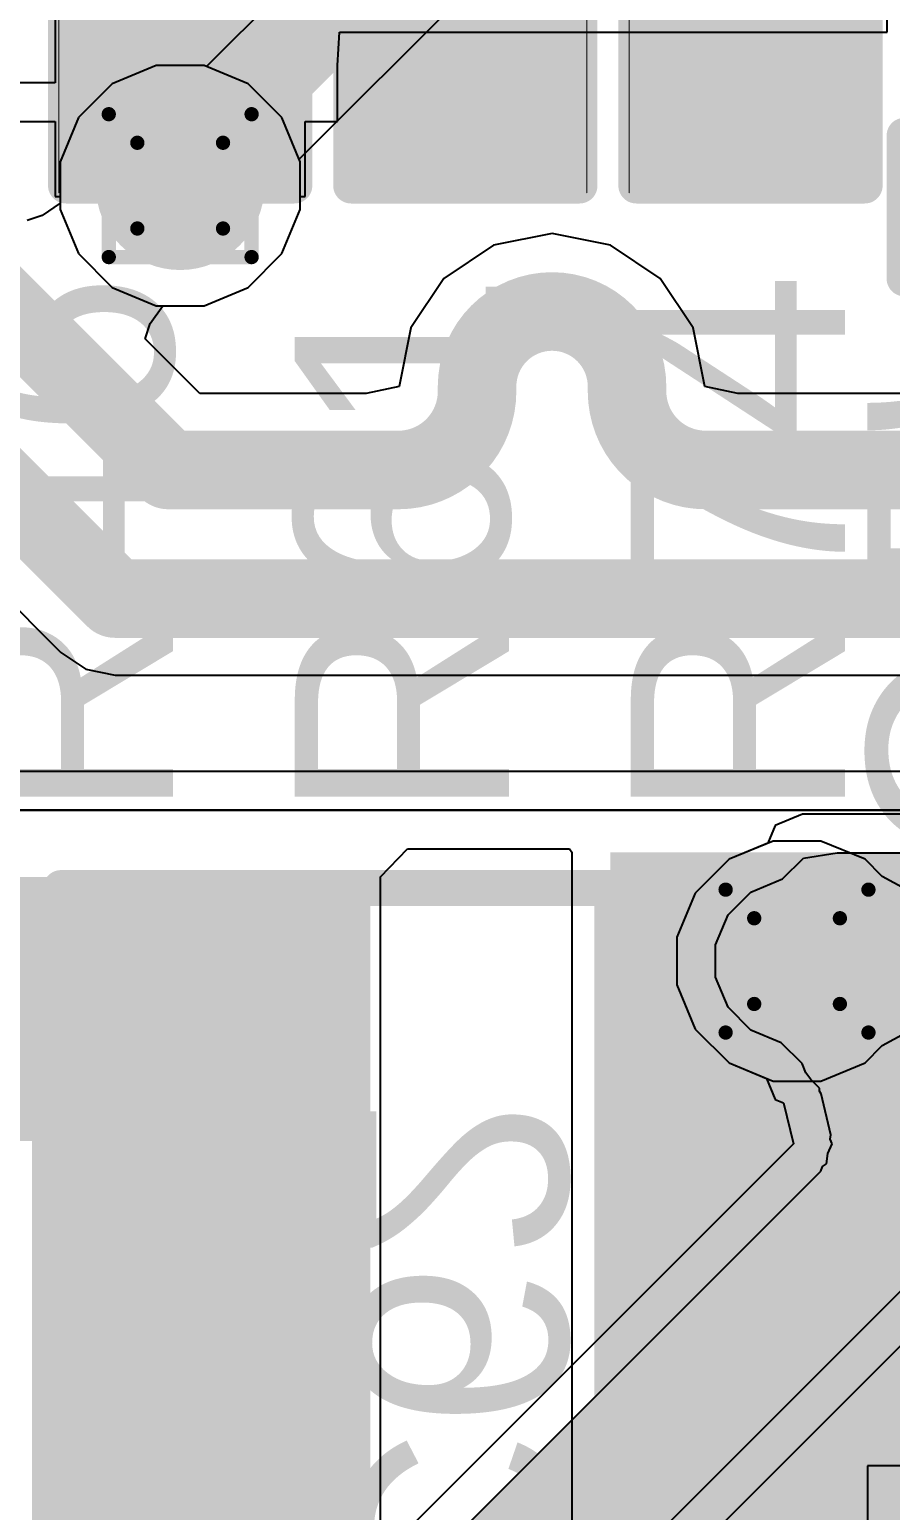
# Model space of a CAD drawing. Header units: inches. Extents: x -11 to 5433, y -4 to 5447.
# Drawn here: x 7.06 to 10.12, y 12.02 to 17.28 of the extents above; entities that cross this region are included whole.
import ezdxf

# ---------------------------------------------------------------- set-up
doc = ezdxf.new("R2010")
doc.units = ezdxf.units.IN
for name, color, linetype in [('Bottom Layer', 5, 'Continuous'), ('Bottom Overlay', 54, 'Continuous'), ('Bottom Paste', 16, 'Continuous'), ('Bottom Solder', 6, 'Continuous'), ('Drill Drawing', 1, 'Continuous'), ('Ground', 16, 'Continuous'), ('Power', 76, 'Continuous'), ('Top Layer', 1, 'Continuous'), ('Top Overlay', 2, 'Continuous'), ('Top Paste', 8, 'Continuous'), ('Top Solder', 216, 'Continuous'), ('Via Holes', 16, 'Continuous')]:
    doc.layers.add(name, color=color, linetype=linetype)
doc.styles.add('Arial', font='', dxfattribs={"height": 0.2})
doc.styles.get('Arial').set_extended_font_data('Arial')

# ---------------------------------------------------------------- blocks, each defined once
blk = doc.blocks.new('R___0402_20')
at = {"layer": 'Top Layer'}
for points in [[(-0.6985, -0.3175), (-0.6985, 0.3175), (-0.2413, 0.3175), (-0.2413, -0.3175)], [(0.2413, -0.3175), (0.2413, 0.3175), (0.6985, 0.3175), (0.6985, -0.3175)]]:
    blk.add_hatch(color=1, dxfattribs=at).paths.add_polyline_path(points)
at = {"layer": 'Top Paste'}
for points in [[(-0.6985, -0.3175), (-0.6985, 0.3175), (-0.2413, 0.3175), (-0.2413, -0.3175)], [(0.2413, -0.3175), (0.2413, 0.3175), (0.6985, 0.3175), (0.6985, -0.3175)]]:
    blk.add_hatch(color=8, dxfattribs=at).paths.add_polyline_path(points)
at = {"layer": 'Top Solder'}
for points in [[(-0.7535, -0.3725), (-0.7535, 0.3725), (-0.1863, 0.3725), (-0.1863, -0.3725)], [(0.1863, -0.3725), (0.1863, 0.3725), (0.7535, 0.3725), (0.7535, -0.3725)]]:
    blk.add_hatch(color=216, dxfattribs=at).paths.add_polyline_path(points)
at = {"layer": 'Top Overlay'}
for points in [[(0.7874, 0.4064, 0.127, 0.127, 0), (-0.7874, 0.4064, 0.127, 0.127, 0)], [(-0.7874, -0.4064, 0.127, 0.127, 0), (-0.7874, 0.4064, 0.127, 0.127, 0)], [(0.7874, -0.4064, 0.127, 0.127, 0), (0.7874, 0.4064, 0.127, 0.127, 0)], [(0.7874, -0.4064, 0.127, 0.127, 0), (-0.7874, -0.4064, 0.127, 0.127, 0)], [(0.8128, -0.4318, 0.00323, 0.00323, 0), (-0.8128, -0.4318, 0.00323, 0.00323, 0)]]:
    blk.add_lwpolyline(points, format="xyseb", dxfattribs=at)
for points in [[(-0.8191, 0.4064, 0.0635, 0.0635, 1), (-0.7556, 0.4064, 0.0635, 0.0635, 1)], [(-0.8191, 0.4064, 0.0635, 0.0635, 1), (-0.7556, 0.4064, 0.0635, 0.0635, 1)], [(0.7556, 0.4064, 0.0635, 0.0635, 1), (0.8191, 0.4064, 0.0635, 0.0635, 1)], [(0.7556, 0.4064, 0.0635, 0.0635, 1), (0.8191, 0.4064, 0.0635, 0.0635, 1)], [(-0.8191, -0.4064, 0.0635, 0.0635, 1), (-0.7556, -0.4064, 0.0635, 0.0635, 1)], [(-0.8191, -0.4064, 0.0635, 0.0635, 1), (-0.7556, -0.4064, 0.0635, 0.0635, 1)], [(0.7556, -0.4064, 0.0635, 0.0635, 1), (0.8191, -0.4064, 0.0635, 0.0635, 1)], [(0.7556, -0.4064, 0.0635, 0.0635, 1), (0.8191, -0.4064, 0.0635, 0.0635, 1)], [(-0.8136, -0.4318, 0.00161, 0.00161, 1), (-0.812, -0.4318, 0.00161, 0.00161, 1)], [(0.812, -0.4318, 0.00161, 0.00161, 1), (0.8136, -0.4318, 0.00161, 0.00161, 1)]]:
    blk.add_lwpolyline(points, format="xyseb", close=True, dxfattribs=at)
blk = doc.blocks.new('R___0402_21')
at = {"layer": 'Top Layer'}
for points in [[(-0.6985, -0.3175), (-0.6985, 0.3175), (-0.2413, 0.3175), (-0.2413, -0.3175)], [(0.2413, -0.3175), (0.2413, 0.3175), (0.6985, 0.3175), (0.6985, -0.3175)]]:
    blk.add_hatch(color=1, dxfattribs=at).paths.add_polyline_path(points)
at = {"layer": 'Top Paste'}
for points in [[(-0.6985, -0.3175), (-0.6985, 0.3175), (-0.2413, 0.3175), (-0.2413, -0.3175)], [(0.2413, -0.3175), (0.2413, 0.3175), (0.6985, 0.3175), (0.6985, -0.3175)]]:
    blk.add_hatch(color=8, dxfattribs=at).paths.add_polyline_path(points)
at = {"layer": 'Top Solder'}
for points in [[(-0.7535, -0.3725), (-0.7535, 0.3725), (-0.1863, 0.3725), (-0.1863, -0.3725)], [(0.1863, -0.3725), (0.1863, 0.3725), (0.7535, 0.3725), (0.7535, -0.3725)]]:
    blk.add_hatch(color=216, dxfattribs=at).paths.add_polyline_path(points)
at = {"layer": 'Top Overlay'}
for points in [[(-0.7874, 0.4064, 0.127, 0.127, 0), (-0.7874, -0.4064, 0.127, 0.127, 0)], [(-0.7874, 0.4064, 0.127, 0.127, 0), (0.7874, 0.4064, 0.127, 0.127, 0)], [(0.7874, 0.4064, 0.127, 0.127, 0), (0.7874, -0.4064, 0.127, 0.127, 0)], [(-0.7874, -0.4064, 0.127, 0.127, 0), (0.7874, -0.4064, 0.127, 0.127, 0)], [(-0.8128, -0.4318, 0.00323, 0.00323, 0), (0.8128, -0.4318, 0.00323, 0.00323, 0)]]:
    blk.add_lwpolyline(points, format="xyseb", dxfattribs=at)
for points in [[(-0.8191, 0.4064, 0.0635, 0.0635, 1), (-0.7556, 0.4064, 0.0635, 0.0635, 1)], [(-0.8191, 0.4064, 0.0635, 0.0635, 1), (-0.7556, 0.4064, 0.0635, 0.0635, 1)], [(0.7556, 0.4064, 0.0635, 0.0635, 1), (0.8191, 0.4064, 0.0635, 0.0635, 1)], [(0.7556, 0.4064, 0.0635, 0.0635, 1), (0.8191, 0.4064, 0.0635, 0.0635, 1)], [(-0.8191, -0.4064, 0.0635, 0.0635, 1), (-0.7556, -0.4064, 0.0635, 0.0635, 1)], [(-0.8191, -0.4064, 0.0635, 0.0635, 1), (-0.7556, -0.4064, 0.0635, 0.0635, 1)], [(0.7556, -0.4064, 0.0635, 0.0635, 1), (0.8191, -0.4064, 0.0635, 0.0635, 1)], [(0.7556, -0.4064, 0.0635, 0.0635, 1), (0.8191, -0.4064, 0.0635, 0.0635, 1)], [(-0.8136, -0.4318, 0.00161, 0.00161, 1), (-0.812, -0.4318, 0.00161, 0.00161, 1)], [(0.812, -0.4318, 0.00161, 0.00161, 1), (0.8136, -0.4318, 0.00161, 0.00161, 1)]]:
    blk.add_lwpolyline(points, format="xyseb", close=True, dxfattribs=at)
blk = doc.blocks.new('R___0402_22')
at = {"layer": 'Top Layer'}
for points in [[(-0.6985, -0.3175), (-0.6985, 0.3175), (-0.2413, 0.3175), (-0.2413, -0.3175)], [(0.2413, -0.3175), (0.2413, 0.3175), (0.6985, 0.3175), (0.6985, -0.3175)]]:
    blk.add_hatch(color=1, dxfattribs=at).paths.add_polyline_path(points)
at = {"layer": 'Top Paste'}
for points in [[(-0.6985, -0.3175), (-0.6985, 0.3175), (-0.2413, 0.3175), (-0.2413, -0.3175)], [(0.2413, -0.3175), (0.2413, 0.3175), (0.6985, 0.3175), (0.6985, -0.3175)]]:
    blk.add_hatch(color=8, dxfattribs=at).paths.add_polyline_path(points)
at = {"layer": 'Top Solder'}
for points in [[(-0.7535, -0.3725), (-0.7535, 0.3725), (-0.1863, 0.3725), (-0.1863, -0.3725)], [(0.1863, -0.3725), (0.1863, 0.3725), (0.7535, 0.3725), (0.7535, -0.3725)]]:
    blk.add_hatch(color=216, dxfattribs=at).paths.add_polyline_path(points)
at = {"layer": 'Top Overlay'}
for points in [[(-0.7874, -0.4064, 0.127, 0.127, 0), (-0.7874, 0.4064, 0.127, 0.127, 0)], [(0.7874, 0.4064, 0.127, 0.127, 0), (-0.7874, 0.4064, 0.127, 0.127, 0)], [(0.7874, -0.4064, 0.127, 0.127, 0), (0.7874, 0.4064, 0.127, 0.127, 0)], [(0.7874, -0.4064, 0.127, 0.127, 0), (-0.7874, -0.4064, 0.127, 0.127, 0)], [(0.8128, -0.4318, 0.00323, 0.00323, 0), (-0.8128, -0.4318, 0.00323, 0.00323, 0)]]:
    blk.add_lwpolyline(points, format="xyseb", dxfattribs=at)
for points in [[(-0.8191, 0.4064, 0.0635, 0.0635, 1), (-0.7556, 0.4064, 0.0635, 0.0635, 1)], [(-0.8191, 0.4064, 0.0635, 0.0635, 1), (-0.7556, 0.4064, 0.0635, 0.0635, 1)], [(0.7556, 0.4064, 0.0635, 0.0635, 1), (0.8191, 0.4064, 0.0635, 0.0635, 1)], [(0.7556, 0.4064, 0.0635, 0.0635, 1), (0.8191, 0.4064, 0.0635, 0.0635, 1)], [(-0.8191, -0.4064, 0.0635, 0.0635, 1), (-0.7556, -0.4064, 0.0635, 0.0635, 1)], [(-0.8191, -0.4064, 0.0635, 0.0635, 1), (-0.7556, -0.4064, 0.0635, 0.0635, 1)], [(0.7556, -0.4064, 0.0635, 0.0635, 1), (0.8191, -0.4064, 0.0635, 0.0635, 1)], [(0.7556, -0.4064, 0.0635, 0.0635, 1), (0.8191, -0.4064, 0.0635, 0.0635, 1)], [(-0.8136, -0.4318, 0.00161, 0.00161, 1), (-0.812, -0.4318, 0.00161, 0.00161, 1)], [(0.812, -0.4318, 0.00161, 0.00161, 1), (0.8136, -0.4318, 0.00161, 0.00161, 1)]]:
    blk.add_lwpolyline(points, format="xyseb", close=True, dxfattribs=at)
blk = doc.blocks.new('VLS3012HBX_3R3M_150')
at = {"layer": 'Top Layer'}
for points in [[(-1.5, 1.7), (-0.5, 1.7), (-0.5, -1.7), (-1.5, -1.7)], [(0.5, 1.7), (1.5, 1.7), (1.5, -1.7), (0.5, -1.7)]]:
    blk.add_hatch(color=1, dxfattribs=at).paths.add_polyline_path(points)
at = {"layer": 'Top Paste'}
for points in [[(-1.5, 1.7), (-0.5, 1.7), (-0.5, -1.7), (-1.5, -1.7)], [(0.5, 1.7), (1.5, 1.7), (1.5, -1.7), (0.5, -1.7)]]:
    blk.add_hatch(color=8, dxfattribs=at).paths.add_polyline_path(points)
at = {"layer": 'Top Solder'}
for points in [[(-1.6016, 1.8016), (-0.3984, 1.8016), (-0.3984, -1.8016), (-1.6016, -1.8016)], [(0.3984, 1.8016), (1.6016, 1.8016), (1.6016, -1.8016), (0.3984, -1.8016)]]:
    blk.add_hatch(color=216, dxfattribs=at).paths.add_polyline_path(points)
at = {"layer": 'Top Overlay'}
for points in [[(-1.4986, 1.8542, 0.127, 0.127, 0), (1.4732, 1.8542, 0.127, 0.127, 0)], [(-1.4986, -1.8542, 0.127, 0.127, 0), (1.4732, -1.8542, 0.127, 0.127, 0)]]:
    blk.add_lwpolyline(points, format="xyseb", dxfattribs=at)
for points in [[(-1.5304, 1.8542, 0.0635, 0.0635, 1), (-1.4668, 1.8542, 0.0635, 0.0635, 1)], [(1.4414, 1.8542, 0.0635, 0.0635, 1), (1.505, 1.8542, 0.0635, 0.0635, 1)], [(-1.5304, -1.8542, 0.0635, 0.0635, 1), (-1.4668, -1.8542, 0.0635, 0.0635, 1)], [(1.4414, -1.8542, 0.0635, 0.0635, 1), (1.505, -1.8542, 0.0635, 0.0635, 1)]]:
    blk.add_lwpolyline(points, format="xyseb", close=True, dxfattribs=at)
blk = doc.blocks.new('C___0402_B_216')
at = {"layer": 'Bottom Layer'}
for points in [[(-0.2413, 0.3175), (-0.2413, -0.3175), (-0.6985, -0.3175), (-0.6985, 0.3175)], [(0.6985, 0.3175), (0.6985, -0.3175), (0.2413, -0.3175), (0.2413, 0.3175)]]:
    blk.add_hatch(color=5, dxfattribs=at).paths.add_polyline_path(points)
at = {"layer": 'Bottom Paste'}
for points in [[(-0.2413, 0.3175), (-0.2413, -0.3175), (-0.6985, -0.3175), (-0.6985, 0.3175)], [(0.6985, 0.3175), (0.6985, -0.3175), (0.2413, -0.3175), (0.2413, 0.3175)]]:
    blk.add_hatch(color=16, dxfattribs=at).paths.add_polyline_path(points)
at = {"layer": 'Bottom Solder'}
for points in [[(-0.1813, 0.3775), (-0.1813, -0.3775), (-0.7585, -0.3775), (-0.7585, 0.3775)], [(0.7585, 0.3775), (0.7585, -0.3775), (0.1813, -0.3775), (0.1813, 0.3775)]]:
    blk.add_hatch(color=6, dxfattribs=at).paths.add_polyline_path(points)
at = {"layer": 'Bottom Overlay'}
for points in [[(-0.7874, 0.4064, 0.127, 0.127, 0), (-0.7874, -0.4064, 0.127, 0.127, 0)], [(-0.7874, 0.4064, 0.127, 0.127, 0), (-0.2794, 0.4064, 0.127, 0.127, 0)], [(0.2794, 0.4064, 0.127, 0.127, 0), (0.7874, 0.4064, 0.127, 0.127, 0)], [(0.7874, 0.4064, 0.127, 0.127, 0), (0.7874, -0.4064, 0.127, 0.127, 0)], [(-0.7874, -0.4064, 0.127, 0.127, 0), (-0.2794, -0.4064, 0.127, 0.127, 0)], [(0.2794, -0.4064, 0.127, 0.127, 0), (0.7874, -0.4064, 0.127, 0.127, 0)]]:
    blk.add_lwpolyline(points, format="xyseb", dxfattribs=at)
for points in [[(-0.8191, 0.4064, 0.0635, 0.0635, 1), (-0.7556, 0.4064, 0.0635, 0.0635, 1)], [(-0.8191, 0.4064, 0.0635, 0.0635, 1), (-0.7556, 0.4064, 0.0635, 0.0635, 1)], [(-0.3111, 0.4064, 0.0635, 0.0635, 1), (-0.2477, 0.4064, 0.0635, 0.0635, 1)], [(0.2477, 0.4064, 0.0635, 0.0635, 1), (0.3111, 0.4064, 0.0635, 0.0635, 1)], [(0.7556, 0.4064, 0.0635, 0.0635, 1), (0.8191, 0.4064, 0.0635, 0.0635, 1)], [(0.7556, 0.4064, 0.0635, 0.0635, 1), (0.8191, 0.4064, 0.0635, 0.0635, 1)], [(-0.8191, -0.4064, 0.0635, 0.0635, 1), (-0.7556, -0.4064, 0.0635, 0.0635, 1)], [(-0.8191, -0.4064, 0.0635, 0.0635, 1), (-0.7556, -0.4064, 0.0635, 0.0635, 1)], [(-0.3111, -0.4064, 0.0635, 0.0635, 1), (-0.2477, -0.4064, 0.0635, 0.0635, 1)], [(0.2477, -0.4064, 0.0635, 0.0635, 1), (0.3111, -0.4064, 0.0635, 0.0635, 1)], [(0.7556, -0.4064, 0.0635, 0.0635, 1), (0.8191, -0.4064, 0.0635, 0.0635, 1)], [(0.7556, -0.4064, 0.0635, 0.0635, 1), (0.8191, -0.4064, 0.0635, 0.0635, 1)]]:
    blk.add_lwpolyline(points, format="xyseb", close=True, dxfattribs=at)

msp = doc.modelspace()

# ---------------------------------------------------------------- hatches: boundary and pattern name
at = {"layer": 'Bottom Layer'}
h = msp.add_hatch(color=5, dxfattribs=at)
edge = h.paths.add_edge_path()
edge.add_arc((7.5964, 16.7262), 0.3, 0, 360)
h = msp.add_hatch(color=5, dxfattribs=at)
edge = h.paths.add_edge_path()
edge.add_arc((9.7903, 13.9691), 0.3, 0, 360)
at = {"layer": 'Ground'}
h = msp.add_hatch(color=16, dxfattribs=at)
edge = h.paths.add_edge_path()
edge.add_arc((7.5964, 16.7262), 0.3, 0, 360)
h = msp.add_hatch(color=16, dxfattribs=at)
edge = h.paths.add_edge_path()
edge.add_arc((9.7903, 13.9691), 0.3, 0, 360)
at = {"layer": 'Power'}
h = msp.add_hatch(color=76, dxfattribs=at)
edge = h.paths.add_edge_path()
edge.add_arc((7.5964, 16.7262), 0.3, 0, 360)
msp.add_hatch(color=76, dxfattribs=at).paths.add_polyline_path([(9.8093, 13.5748), (12.0781, 13.5748), (12.0781, 14.3536), (9.8093, 14.3536)])
h = msp.add_hatch(color=76, dxfattribs=at)
edge = h.paths.add_edge_path()
edge.add_arc((9.7903, 13.9691), 0.3, 0, 360)
at = {"layer": 'Top Layer'}
h = msp.add_hatch(color=1, dxfattribs=at)
edge = h.paths.add_edge_path()
edge.add_arc((7.5964, 16.7262), 0.3, 0, 360)
for points in [[(9.1268, 12.8778), (12.2047, 12.8778), (12.2047, 14.3561), (9.1268, 14.3561)], [(5.0857, 13.3293), (8.1713, 13.3293), (8.1713, 14.2686), (5.0857, 14.2686)], [(9.1268, 9.6751), (10.1713, 9.6751), (10.1713, 14.2291), (9.1268, 14.2291)], [(7.1733, 9.6751), (8.1713, 9.6751), (8.1713, 14.0749), (7.1733, 14.0749)]]:
    msp.add_hatch(color=1, dxfattribs=at).paths.add_polyline_path(points)
h = msp.add_hatch(color=1, dxfattribs=at)
edge = h.paths.add_edge_path()
edge.add_arc((9.7903, 13.9691), 0.3, 0, 360)
at = {"layer": 'Via Holes'}
h = msp.add_hatch(color=7, dxfattribs=at)
edge = h.paths.add_edge_path()
edge.add_arc((7.5964, 16.7262), 0.15, 0, 360)
h = msp.add_hatch(color=7, dxfattribs=at)
edge = h.paths.add_edge_path()
edge.add_arc((9.7903, 13.9691), 0.15, 0, 360)

# ---------------------------------------------------------------- linework, layer by layer
at = {"layer": 'Bottom Layer'}
for p, q in [((7.5115, 17.1532), (7.3545, 17.0882)), ((7.6813, 17.1532), (7.5115, 17.1532)), ((7.8383, 17.0882), (7.6813, 17.1532)), ((7.3545, 17.0882), (7.2344, 16.9681)), ((7.9584, 16.9681), (7.8383, 17.0882)), ((7.2344, 16.9681), (7.1694, 16.8112)), ((8.0234, 16.8112), (7.9584, 16.9681)), ((7.1694, 16.8112), (7.1694, 16.6641)), ((8.0234, 16.6413), (8.0234, 16.8112)), ((7.1694, 16.6641), (7.1058, 16.6199)), ((7.9584, 16.4844), (8.0234, 16.6413)), ((5.6478, 16.5904), (7.1724, 15.0658)), ((7.1058, 16.6199), (7.0521, 16.6019)), ((8.919, 16.5559), (8.7109, 16.5145)), ((9.1271, 16.5145), (8.919, 16.5559)), ((7.8383, 16.3642), (7.9584, 16.4844)), ((8.7109, 16.5145), (8.5344, 16.3966)), ((9.3035, 16.3966), (9.1271, 16.5145)), ((8.5344, 16.3966), (8.4165, 16.2202)), ((9.4214, 16.2202), (9.3035, 16.3966)), ((7.6813, 16.2992), (7.8383, 16.3642)), ((7.4901, 16.2356), (7.5343, 16.2992)), ((7.5343, 16.2992), (7.6813, 16.2992)), ((7.472, 16.1819), (7.4901, 16.2356)), ((8.4165, 16.2202), (8.3751, 16.0121)), ((9.4628, 16.0121), (9.4214, 16.2202)), ((7.6667, 15.9872), (7.472, 16.1819)), ((8.3751, 16.0121), (8.2584, 15.9872)), ((9.5795, 15.9872), (9.4628, 16.0121)), ((8.2584, 15.9872), (7.6667, 15.9872)), ((10.4872, 15.9872), (9.5795, 15.9872)), ((7.1724, 15.0658), (7.2606, 15.0069)), ((7.2606, 15.0069), (7.3647, 14.9862)), ((7.3647, 14.9862), (10.7892, 14.9862)), ((11.7239, 14.6435), (6.8689, 14.6435)), ((6.8689, 14.506), (11.8614, 14.506)), ((12.2936, 12.1741), (10.0407, 12.1741)), ((10.0407, 12.1741), (10.0407, 10.3482))]:
    msp.add_line(p, q, dxfattribs=at)
for points in [[(5.8401, 17.4293, 0.2794, 0.2794, 0), (7.5541, 15.7153, 0.2794, 0.2794, 0)], [(5.8401, 16.7827, 0.2794, 0.2794, 0), (7.3647, 15.2581, 0.2794, 0.2794, 0)], [(8.6523, 16.0121, 0.2794, 0.2794, -1), (9.1857, 16.0121, 0.2794, 0.2794, 0)], [(8.6523, 15.9947, 0.2794, 0.2794, -0.414214), (8.3729, 15.7153, 0.2794, 0.2794, 0)], [(8.6523, 15.9947, 0.2794, 0.2794, 0), (8.6523, 16.0121, 0.2794, 0.2794, 0)], [(9.1857, 15.9947, 0.2794, 0.2794, 0), (9.1857, 16.0121, 0.2794, 0.2794, 0)], [(9.4651, 15.7153, 0.2794, 0.2794, -0.414214), (9.1857, 15.9947, 0.2794, 0.2794, 0)], [(7.5541, 15.7153, 0.2794, 0.2794, 0), (8.2332, 15.7153, 0.2794, 0.2794, 0)], [(8.2332, 15.7153, 0.2794, 0.2794, 0), (8.3729, 15.7153, 0.2794, 0.2794, 0)], [(9.4651, 15.7153, 0.2794, 0.2794, 0), (9.8846, 15.7153, 0.2794, 0.2794, 0)], [(9.8846, 15.7153, 0.2794, 0.2794, 0), (10.5999, 15.7153, 0.2794, 0.2794, 0)], [(7.3647, 15.2581, 0.2794, 0.2794, 0), (10.7892, 15.2581, 0.2794, 0.2794, 0)]]:
    msp.add_lwpolyline(points, format="xyseb", dxfattribs=at)
for points in [[(8.5824, 16.0121, 0.1397, 0.1397, 1), (8.7221, 16.0121, 0.1397, 0.1397, 1)], [(8.5824, 16.0121, 0.1397, 0.1397, 1), (8.7221, 16.0121, 0.1397, 0.1397, 1)], [(8.5824, 15.9947, 0.1397, 0.1397, 1), (8.7221, 15.9947, 0.1397, 0.1397, 1)], [(8.5824, 15.9947, 0.1397, 0.1397, 1), (8.7221, 15.9947, 0.1397, 0.1397, 1)], [(9.1158, 16.0121, 0.1397, 0.1397, 1), (9.2555, 16.0121, 0.1397, 0.1397, 1)], [(9.1158, 16.0121, 0.1397, 0.1397, 1), (9.2555, 16.0121, 0.1397, 0.1397, 1)], [(9.1158, 15.9947, 0.1397, 0.1397, 1), (9.2555, 15.9947, 0.1397, 0.1397, 1)], [(9.1158, 15.9947, 0.1397, 0.1397, 1), (9.2555, 15.9947, 0.1397, 0.1397, 1)], [(7.4842, 15.7153, 0.1397, 0.1397, 1), (7.6239, 15.7153, 0.1397, 0.1397, 1)], [(7.4842, 15.7153, 0.1397, 0.1397, 1), (7.6239, 15.7153, 0.1397, 0.1397, 1)], [(8.1633, 15.7153, 0.1397, 0.1397, 1), (8.303, 15.7153, 0.1397, 0.1397, 1)], [(8.1633, 15.7153, 0.1397, 0.1397, 1), (8.303, 15.7153, 0.1397, 0.1397, 1)], [(8.303, 15.7153, 0.1397, 0.1397, 1), (8.4427, 15.7153, 0.1397, 0.1397, 1)], [(8.303, 15.7153, 0.1397, 0.1397, 1), (8.4427, 15.7153, 0.1397, 0.1397, 1)], [(9.3952, 15.7153, 0.1397, 0.1397, 1), (9.5349, 15.7153, 0.1397, 0.1397, 1)], [(9.3952, 15.7153, 0.1397, 0.1397, 1), (9.5349, 15.7153, 0.1397, 0.1397, 1)], [(9.8147, 15.7153, 0.1397, 0.1397, 1), (9.9544, 15.7153, 0.1397, 0.1397, 1)], [(9.8147, 15.7153, 0.1397, 0.1397, 1), (9.9544, 15.7153, 0.1397, 0.1397, 1)], [(7.2949, 15.2581, 0.1397, 0.1397, 1), (7.4346, 15.2581, 0.1397, 0.1397, 1)], [(7.2949, 15.2581, 0.1397, 0.1397, 1), (7.4346, 15.2581, 0.1397, 0.1397, 1)]]:
    msp.add_lwpolyline(points, format="xyseb", close=True, dxfattribs=at)
at = {"layer": 'Drill Drawing'}
for points in [[(7.3424, 16.9802, 0.0508, 0.0508, 0), (7.8504, 16.9802, 0.0508, 0.0508, 0)], [(7.3424, 16.4722, 0.0508, 0.0508, 0), (7.3424, 16.9802, 0.0508, 0.0508, 0)], [(7.8504, 16.4722, 0.0508, 0.0508, 0), (7.8504, 16.9802, 0.0508, 0.0508, 0)], [(7.444, 16.8786, 0.0508, 0.0508, 0), (7.7488, 16.8786, 0.0508, 0.0508, 0)], [(7.444, 16.5738, 0.0508, 0.0508, 0), (7.444, 16.8786, 0.0508, 0.0508, 0)], [(7.7488, 16.5738, 0.0508, 0.0508, 0), (7.7488, 16.8786, 0.0508, 0.0508, 0)], [(7.444, 16.5738, 0.0508, 0.0508, 0), (7.7488, 16.5738, 0.0508, 0.0508, 0)], [(7.3424, 16.4722, 0.0508, 0.0508, 0), (7.8504, 16.4722, 0.0508, 0.0508, 0)], [(9.5363, 14.2231, 0.0508, 0.0508, 0), (10.0443, 14.2231, 0.0508, 0.0508, 0)], [(9.5363, 13.7151, 0.0508, 0.0508, 0), (9.5363, 14.2231, 0.0508, 0.0508, 0)], [(10.0443, 13.7151, 0.0508, 0.0508, 0), (10.0443, 14.2231, 0.0508, 0.0508, 0)], [(9.6379, 14.1215, 0.0508, 0.0508, 0), (9.9427, 14.1215, 0.0508, 0.0508, 0)], [(9.6379, 13.8167, 0.0508, 0.0508, 0), (9.6379, 14.1215, 0.0508, 0.0508, 0)], [(9.9427, 13.8167, 0.0508, 0.0508, 0), (9.9427, 14.1215, 0.0508, 0.0508, 0)], [(9.6379, 13.8167, 0.0508, 0.0508, 0), (9.9427, 13.8167, 0.0508, 0.0508, 0)], [(9.5363, 13.7151, 0.0508, 0.0508, 0), (10.0443, 13.7151, 0.0508, 0.0508, 0)]]:
    msp.add_lwpolyline(points, format="xyseb", dxfattribs=at)
for points in [[(7.3297, 16.9802, 0.0254, 0.0254, 1), (7.3551, 16.9802, 0.0254, 0.0254, 1)], [(7.3297, 16.9802, 0.0254, 0.0254, 1), (7.3551, 16.9802, 0.0254, 0.0254, 1)], [(7.8377, 16.9802, 0.0254, 0.0254, 1), (7.8631, 16.9802, 0.0254, 0.0254, 1)], [(7.8377, 16.9802, 0.0254, 0.0254, 1), (7.8631, 16.9802, 0.0254, 0.0254, 1)], [(7.4313, 16.8786, 0.0254, 0.0254, 1), (7.4567, 16.8786, 0.0254, 0.0254, 1)], [(7.4313, 16.8786, 0.0254, 0.0254, 1), (7.4567, 16.8786, 0.0254, 0.0254, 1)], [(7.7361, 16.8786, 0.0254, 0.0254, 1), (7.7615, 16.8786, 0.0254, 0.0254, 1)], [(7.7361, 16.8786, 0.0254, 0.0254, 1), (7.7615, 16.8786, 0.0254, 0.0254, 1)], [(7.4313, 16.5738, 0.0254, 0.0254, 1), (7.4567, 16.5738, 0.0254, 0.0254, 1)], [(7.4313, 16.5738, 0.0254, 0.0254, 1), (7.4567, 16.5738, 0.0254, 0.0254, 1)], [(7.7361, 16.5738, 0.0254, 0.0254, 1), (7.7615, 16.5738, 0.0254, 0.0254, 1)], [(7.7361, 16.5738, 0.0254, 0.0254, 1), (7.7615, 16.5738, 0.0254, 0.0254, 1)], [(7.3297, 16.4722, 0.0254, 0.0254, 1), (7.3551, 16.4722, 0.0254, 0.0254, 1)], [(7.3297, 16.4722, 0.0254, 0.0254, 1), (7.3551, 16.4722, 0.0254, 0.0254, 1)], [(7.8377, 16.4722, 0.0254, 0.0254, 1), (7.8631, 16.4722, 0.0254, 0.0254, 1)], [(7.8377, 16.4722, 0.0254, 0.0254, 1), (7.8631, 16.4722, 0.0254, 0.0254, 1)], [(9.5236, 14.2231, 0.0254, 0.0254, 1), (9.549, 14.2231, 0.0254, 0.0254, 1)], [(9.5236, 14.2231, 0.0254, 0.0254, 1), (9.549, 14.2231, 0.0254, 0.0254, 1)], [(10.0316, 14.2231, 0.0254, 0.0254, 1), (10.057, 14.2231, 0.0254, 0.0254, 1)], [(10.0316, 14.2231, 0.0254, 0.0254, 1), (10.057, 14.2231, 0.0254, 0.0254, 1)], [(9.6252, 14.1215, 0.0254, 0.0254, 1), (9.6506, 14.1215, 0.0254, 0.0254, 1)], [(9.6252, 14.1215, 0.0254, 0.0254, 1), (9.6506, 14.1215, 0.0254, 0.0254, 1)], [(9.93, 14.1215, 0.0254, 0.0254, 1), (9.9554, 14.1215, 0.0254, 0.0254, 1)], [(9.93, 14.1215, 0.0254, 0.0254, 1), (9.9554, 14.1215, 0.0254, 0.0254, 1)], [(9.6252, 13.8167, 0.0254, 0.0254, 1), (9.6506, 13.8167, 0.0254, 0.0254, 1)], [(9.6252, 13.8167, 0.0254, 0.0254, 1), (9.6506, 13.8167, 0.0254, 0.0254, 1)], [(9.93, 13.8167, 0.0254, 0.0254, 1), (9.9554, 13.8167, 0.0254, 0.0254, 1)], [(9.93, 13.8167, 0.0254, 0.0254, 1), (9.9554, 13.8167, 0.0254, 0.0254, 1)], [(9.5236, 13.7151, 0.0254, 0.0254, 1), (9.549, 13.7151, 0.0254, 0.0254, 1)], [(9.5236, 13.7151, 0.0254, 0.0254, 1), (9.549, 13.7151, 0.0254, 0.0254, 1)], [(10.0316, 13.7151, 0.0254, 0.0254, 1), (10.057, 13.7151, 0.0254, 0.0254, 1)], [(10.0316, 13.7151, 0.0254, 0.0254, 1), (10.057, 13.7151, 0.0254, 0.0254, 1)]]:
    msp.add_lwpolyline(points, format="xyseb", close=True, dxfattribs=at)
at = {"layer": 'Ground'}
for p, q in [((7.5115, 17.1532), (7.3545, 17.0882)), ((7.6813, 17.1532), (7.5115, 17.1532)), ((7.8383, 17.0882), (7.6813, 17.1532)), ((7.3545, 17.0882), (7.2344, 16.9681)), ((7.9584, 16.9681), (7.8383, 17.0882)), ((7.2344, 16.9681), (7.1694, 16.8112)), ((8.0234, 16.8112), (7.9584, 16.9681)), ((7.1694, 16.8112), (7.1694, 16.6413)), ((8.0234, 16.6413), (8.0234, 16.8112)), ((7.1694, 16.6413), (7.2344, 16.4844)), ((7.9584, 16.4844), (8.0234, 16.6413)), ((7.2344, 16.4844), (7.3545, 16.3642)), ((7.8383, 16.3642), (7.9584, 16.4844)), ((7.3545, 16.3642), (7.5115, 16.2992)), ((7.6813, 16.2992), (7.8383, 16.3642)), ((7.5115, 16.2992), (7.6813, 16.2992)), ((9.7054, 14.3961), (9.5484, 14.3311)), ((9.8752, 14.3961), (9.7054, 14.3961)), ((10.0322, 14.3311), (9.8752, 14.3961)), ((9.5484, 14.3311), (9.4283, 14.211)), ((10.0935, 14.2697), (10.0322, 14.3311)), ((10.1765, 14.2243), (10.0935, 14.2697)), ((9.4283, 14.211), (9.3633, 14.054)), ((9.3633, 14.054), (9.3633, 13.8842)), ((9.3633, 13.8842), (9.4283, 13.7272)), ((9.4283, 13.7272), (9.5484, 13.6071)), ((10.0935, 13.6685), (10.1765, 13.714)), ((10.0322, 13.6071), (10.0935, 13.6685)), ((9.5484, 13.6071), (9.7054, 13.5421)), ((9.8752, 13.5421), (10.0322, 13.6071)), ((9.7054, 13.5421), (9.8752, 13.5421))]:
    msp.add_line(p, q, dxfattribs=at)
at = {"layer": 'Power'}
for p, q in [((9.0015, 18.461), (7.6901, 17.1496)), ((8.0197, 16.82), (9.0805, 17.8807)), ((7.5115, 17.1532), (7.3545, 17.0882)), ((7.6813, 17.1532), (7.5115, 17.1532)), ((7.6901, 17.1496), (7.6813, 17.1532)), ((7.3545, 17.0882), (7.2344, 16.9681)), ((7.2344, 16.9681), (7.1694, 16.8112)), ((7.1694, 16.8112), (7.1694, 16.6413)), ((8.0234, 16.8112), (8.0197, 16.82)), ((8.0234, 16.6413), (8.0234, 16.8112)), ((7.1694, 16.6413), (7.2344, 16.4844)), ((7.9584, 16.4844), (8.0234, 16.6413)), ((7.2344, 16.4844), (7.3545, 16.3642)), ((7.8383, 16.3642), (7.9584, 16.4844)), ((7.3545, 16.3642), (7.5115, 16.2992)), ((7.6813, 16.2992), (7.8383, 16.3642)), ((7.5115, 16.2992), (7.6813, 16.2992)), ((9.8093, 14.4911), (9.7121, 14.4508)), ((12.0781, 14.4911), (9.8093, 14.4911)), ((9.7121, 14.4508), (9.6861, 14.3881)), ((9.6861, 14.3881), (9.5484, 14.3311)), ((9.5484, 14.3311), (9.4283, 14.211)), ((9.7387, 14.2611), (9.8131, 14.3355)), ((9.8131, 14.3355), (9.9326, 14.3536)), ((9.9326, 14.3536), (12.0508, 14.3536)), ((9.6263, 14.2146), (9.7387, 14.2611)), ((9.7387, 14.2611), (9.7387, 14.2611)), ((9.4283, 14.211), (9.3633, 14.054)), ((9.5448, 14.1331), (9.6263, 14.2146)), ((9.5008, 14.0267), (9.5448, 14.1331)), ((9.3633, 14.054), (9.3633, 13.8842)), ((9.5008, 13.9115), (9.5008, 14.0267)), ((9.5448, 13.8051), (9.5008, 13.9115)), ((9.3633, 13.8842), (9.4283, 13.7272)), ((9.6263, 13.7236), (9.5448, 13.8051)), ((9.4283, 13.7272), (9.5484, 13.6071)), ((9.7339, 13.6791), (9.6263, 13.7236)), ((9.8083, 13.6047), (9.7339, 13.6791)), ((9.5484, 13.6071), (9.6813, 13.5521)), ((9.8217, 13.5724), (9.8083, 13.6047)), ((10.8962, 13.5346), (6.0057, 8.6441)), ((9.6813, 13.5521), (9.7121, 13.4776)), ((9.8396, 13.5477), (9.8217, 13.5724)), ((9.8697, 13.5176), (9.8396, 13.5477)), ((9.8697, 13.5062), (9.8697, 13.5176)), ((9.8764, 13.4969), (9.8697, 13.5062)), ((9.911, 13.352), (9.8764, 13.4969)), ((6.1029, 8.5469), (10.9934, 13.4374)), ((9.7121, 13.4776), (9.7427, 13.465)), ((9.7427, 13.465), (9.7773, 13.32)), ((9.7773, 13.32), (6.2202, 9.7629)), ((9.9004, 13.2853), (9.9148, 13.32)), ((9.9084, 13.3355), (9.911, 13.352)), ((9.9148, 13.32), (9.9084, 13.3355)), ((9.8945, 13.2481), (9.9004, 13.2853)), ((6.3174, 9.6657), (9.8745, 13.2228)), ((9.8745, 13.2228), (9.8809, 13.2383)), ((9.8809, 13.2383), (9.8945, 13.2481))]:
    msp.add_line(p, q, dxfattribs=at)
for points in [[(7.5964, 16.7262, 0.2032, 0.2032, 0), (9.2346, 18.3645, 0.2032, 0.2032, 0)], [(4.9912, 7.9845, 0.508, 0.508, 0), (10.9437, 13.9371, 0.508, 0.508, 0)]]:
    msp.add_lwpolyline(points, format="xyseb", dxfattribs=at)
msp.add_lwpolyline([(7.5456, 16.7262, 0.1016, 0.1016, 1), (7.6472, 16.7262, 0.1016, 0.1016, 1)], format="xyseb", close=True, dxfattribs=at)
at = {"layer": 'Top Layer'}
for p, q in [((10.1104, 17.2723), (10.1104, 20.2784)), ((7.1519, 17.3993), (7.1519, 17.0919)), ((8.1565, 17.1535), (8.1634, 17.2719)), ((8.1634, 17.2719), (8.1683, 17.2723)), ((8.1683, 17.2723), (8.1684, 17.2723)), ((8.1684, 17.2723), (10.1104, 17.2723)), ((8.1565, 16.9545), (8.1565, 17.1535)), ((7.1519, 17.0919), (5.113, 17.0919)), ((5.113, 16.9545), (7.1519, 16.9545)), ((7.1519, 16.9545), (7.1519, 16.6881)), ((8.0409, 16.6881), (8.0409, 16.9545)), ((8.0409, 16.9545), (8.1565, 16.9545)), ((7.1519, 16.6881), (7.1694, 16.6881)), ((7.1694, 16.6881), (7.1694, 16.6413)), ((7.1694, 16.6413), (7.2344, 16.4844)), ((7.9584, 16.4844), (8.0234, 16.6413)), ((8.0234, 16.6413), (8.0234, 16.6881)), ((8.0234, 16.6881), (8.0409, 16.6881)), ((7.2344, 16.4844), (7.3545, 16.3642)), ((7.8383, 16.3642), (7.9584, 16.4844)), ((7.3545, 16.3642), (7.5115, 16.2992)), ((7.6813, 16.2992), (7.8383, 16.3642)), ((7.5115, 16.2992), (7.6813, 16.2992)), ((12.2121, 14.506), (5.0857, 14.506)), ((8.3088, 14.2686), (8.4048, 14.3686)), ((8.4048, 14.3686), (8.9809, 14.3686)), ((8.9809, 14.3686), (8.9893, 14.3561)), ((8.9893, 14.3561), (8.9893, 12.8778)), ((8.3088, 14.0749), (8.3088, 14.2686)), ((8.3088, 9.6751), (8.3088, 14.0749)), ((8.9893, 12.8778), (8.9893, 9.6751))]:
    msp.add_line(p, q, dxfattribs=at)
for points in [[(7.5964, 16.7262, 0.2032, 0.2032, 0), (7.5964, 16.9486, 0.2032, 0.2032, 0)], [(7.5964, 16.6311, 0.2032, 0.2032, 0), (7.5964, 16.7262, 0.2032, 0.2032, 0)]]:
    msp.add_lwpolyline(points, format="xyseb", dxfattribs=at)
for points in [[(7.5456, 16.9486, 0.1016, 0.1016, 1), (7.6472, 16.9486, 0.1016, 0.1016, 1)], [(7.5456, 16.7262, 0.1016, 0.1016, 1), (7.6472, 16.7262, 0.1016, 0.1016, 1)], [(7.5456, 16.7262, 0.1016, 0.1016, 1), (7.6472, 16.7262, 0.1016, 0.1016, 1)], [(7.5456, 16.6311, 0.1016, 0.1016, 1), (7.6472, 16.6311, 0.1016, 0.1016, 1)]]:
    msp.add_lwpolyline(points, format="xyseb", close=True, dxfattribs=at)

# ---------------------------------------------------------------- block references
for name, p, rotation in [('R___0402_20', (7.5964, 17.5136), 270), ('R___0402_21', (8.6106, 17.5136), 90), ('R___0402_22', (9.6248, 17.5136), 270), ('C___0402_B_216', (10.5787, 17.1834), 90)]:
    msp.add_blockref(name, p, dxfattribs=dict(rotation=rotation))
msp.add_blockref('VLS3012HBX_3R3M_150', (8.6713, 12.3749))

# ---------------------------------------------------------------- texts
at = {"layer": 'Bottom Overlay', "style": 'Arial', "text_generation_flag": 2}
for s, p in [('C17', (10.0408, 14.3059)), ('C61', (7.1883, 11.8113)), ('C62', (8.2116, 11.5365))]:
    msp.add_text(s, height=0.762, rotation=270, dxfattribs=at).set_placement(p)
at = {"layer": 'Top Overlay', "style": 'Arial'}
for s, p in [('R74', (9.961, 14.4661)), ('R46', (7.5709, 14.4661)), ('R61', (8.766, 14.4661))]:
    msp.add_text(s, height=0.762, rotation=90, dxfattribs=at).set_placement(p)

doc.saveas('drawing.dxf')
